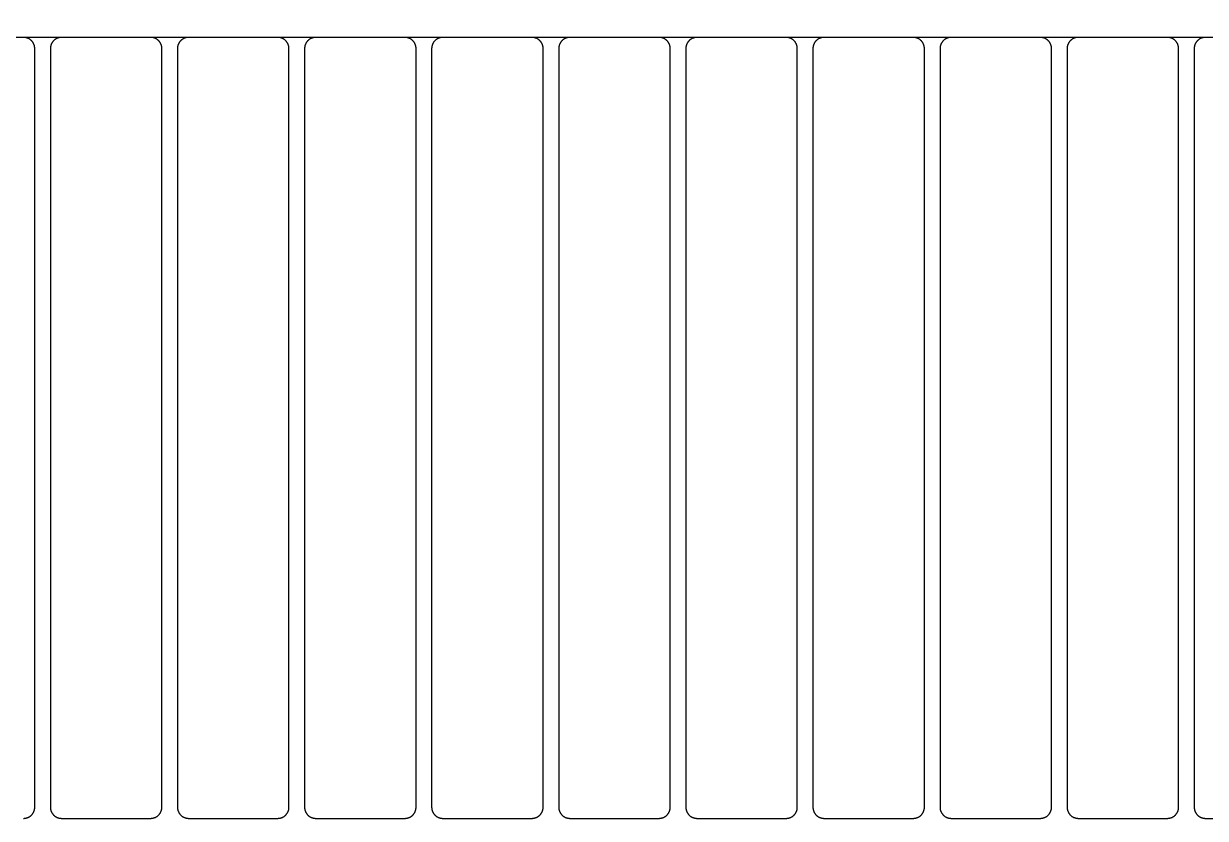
# Model space of a CAD drawing. Header units: millimetres. Extents: x -58335 to 291665, y -66693 to 213307.
# Drawn here: x 181323 to 181853, y -16252 to -15896 of the extents above; entities that cross this region are included whole.
import ezdxf

# ---------------------------------------------------------------- set-up
doc = ezdxf.new("R2010")
doc.units = ezdxf.units.MM
doc.header["$LTSCALE"] = 1000
for name, color, linetype in [('X-SITE$0$-MY-녹지', 254, 'Continuous'), ('X-SITE$0$-MY-시설선', 254, 'Continuous'), ('X-SITE$0$-MY-시설선 wood', 254, 'Continuous')]:
    doc.layers.add(name, color=color, linetype=linetype)
pattern_1 = [(0, (-29382.5, 14650.24), (317.5, 317.5), [158.75, -476.25]), (90, (-29303.13, 14570.87), (-317.5, 317.5), [158.75, -476.25])]

# ---------------------------------------------------------------- blocks, each defined once
blk = doc.blocks.new('X-SITE$0$GPSP-100')
at = {"layer": 'X-SITE$0$-MY-시설선'}
for points in [[(501.22, -750), (517.78, -750)], [(558.22, -750), (574.78, -750)], [(615.22, -750), (631.78, -750)], [(672.22, -750), (688.78, -750)], [(729.22, -750), (745.78, -750)], [(786.22, -750), (802.78, -750)], [(843.22, -750), (859.78, -750)], [(900.22, -750), (916.78, -750)], [(957.22, -750), (973.78, -750)], [(1014.22, -750), (1030.78, -750)]]:
    blk.add_lwpolyline(points, dxfattribs=at)
at = {"layer": 'X-SITE$0$-MY-시설선 wood'}
for points in [[(461, -750), (501, -750)], [(501, -750), (501.11, -750), (501.22, -750), (501.34, -750.01), (501.45, -750.02), (501.56, -750.03), (501.68, -750.05), (501.79, -750.06), (501.91, -750.08), (502.03, -750.11), (502.14, -750.13), (502.26, -750.16), (502.38, -750.19), (502.49, -750.23), (502.61, -750.27), (502.72, -750.31), (502.84, -750.35), (502.96, -750.4), (503.07, -750.45), (503.18, -750.5), (503.3, -750.56), (503.41, -750.62), (503.52, -750.68), (503.63, -750.75), (503.74, -750.82), (503.84, -750.89), (503.95, -750.96), (504.05, -751.04), (504.15, -751.12), (504.25, -751.2), (504.35, -751.29), (504.44, -751.37), (504.54, -751.46), (504.63, -751.56), (504.71, -751.65), (504.8, -751.75), (504.88, -751.85), (504.96, -751.95), (505.04, -752.05), (505.11, -752.16), (505.18, -752.26), (505.25, -752.37), (505.32, -752.48), (505.38, -752.59), (505.44, -752.7), (505.5, -752.82), (505.55, -752.93), (505.6, -753.04), (505.65, -753.16), (505.69, -753.28), (505.73, -753.39), (505.77, -753.51), (505.81, -753.62), (505.84, -753.74), (505.87, -753.86), (505.89, -753.97), (505.92, -754.09), (505.94, -754.21), (505.95, -754.32), (505.97, -754.44), (505.98, -754.55), (505.99, -754.66), (506, -754.78), (506, -754.89), (506, -755)], [(513, -755), (513, -754.89), (513, -754.78), (513.01, -754.66), (513.02, -754.55), (513.03, -754.44), (513.05, -754.32), (513.06, -754.21), (513.08, -754.09), (513.11, -753.97), (513.13, -753.86), (513.16, -753.74), (513.19, -753.62), (513.23, -753.51), (513.27, -753.39), (513.31, -753.28), (513.35, -753.16), (513.4, -753.04), (513.45, -752.93), (513.5, -752.82), (513.56, -752.7), (513.62, -752.59), (513.68, -752.48), (513.75, -752.37), (513.82, -752.26), (513.89, -752.16), (513.96, -752.05), (514.04, -751.95), (514.12, -751.85), (514.2, -751.75), (514.29, -751.65), (514.37, -751.56), (514.46, -751.46), (514.56, -751.37), (514.65, -751.29), (514.75, -751.2), (514.85, -751.12), (514.95, -751.04), (515.05, -750.96), (515.16, -750.89), (515.26, -750.82), (515.37, -750.75), (515.48, -750.68), (515.59, -750.62), (515.7, -750.56), (515.82, -750.5), (515.93, -750.45), (516.04, -750.4), (516.16, -750.35), (516.28, -750.31), (516.39, -750.27), (516.51, -750.23), (516.62, -750.19), (516.74, -750.16), (516.86, -750.13), (516.97, -750.11), (517.09, -750.08), (517.21, -750.06), (517.32, -750.05), (517.44, -750.03), (517.55, -750.02), (517.66, -750.01), (517.78, -750), (517.89, -750), (518, -750)], [(518, -750), (558, -750)], [(558, -750), (558.11, -750), (558.22, -750), (558.34, -750.01), (558.45, -750.02), (558.56, -750.03), (558.68, -750.05), (558.79, -750.06), (558.91, -750.08), (559.03, -750.11), (559.14, -750.13), (559.26, -750.16), (559.38, -750.19), (559.49, -750.23), (559.61, -750.27), (559.72, -750.31), (559.84, -750.35), (559.96, -750.4), (560.07, -750.45), (560.18, -750.5), (560.3, -750.56), (560.41, -750.62), (560.52, -750.68), (560.63, -750.75), (560.74, -750.82), (560.84, -750.89), (560.95, -750.96), (561.05, -751.04), (561.15, -751.12), (561.25, -751.2), (561.35, -751.29), (561.44, -751.37), (561.54, -751.46), (561.63, -751.56), (561.71, -751.65), (561.8, -751.75), (561.88, -751.85), (561.96, -751.95), (562.04, -752.05), (562.11, -752.16), (562.18, -752.26), (562.25, -752.37), (562.32, -752.48), (562.38, -752.59), (562.44, -752.7), (562.5, -752.82), (562.55, -752.93), (562.6, -753.04), (562.65, -753.16), (562.69, -753.28), (562.73, -753.39), (562.77, -753.51), (562.81, -753.62), (562.84, -753.74), (562.87, -753.86), (562.89, -753.97), (562.92, -754.09), (562.94, -754.21), (562.95, -754.32), (562.97, -754.44), (562.98, -754.55), (562.99, -754.66), (563, -754.78), (563, -754.89), (563, -755)], [(570, -755), (570, -754.89), (570, -754.78), (570.01, -754.66), (570.02, -754.55), (570.03, -754.44), (570.05, -754.32), (570.06, -754.21), (570.08, -754.09), (570.11, -753.97), (570.13, -753.86), (570.16, -753.74), (570.19, -753.62), (570.23, -753.51), (570.27, -753.39), (570.31, -753.28), (570.35, -753.16), (570.4, -753.04), (570.45, -752.93), (570.5, -752.82), (570.56, -752.7), (570.62, -752.59), (570.68, -752.48), (570.75, -752.37), (570.82, -752.26), (570.89, -752.16), (570.96, -752.05), (571.04, -751.95), (571.12, -751.85), (571.2, -751.75), (571.29, -751.65), (571.37, -751.56), (571.46, -751.46), (571.56, -751.37), (571.65, -751.29), (571.75, -751.2), (571.85, -751.12), (571.95, -751.04), (572.05, -750.96), (572.16, -750.89), (572.26, -750.82), (572.37, -750.75), (572.48, -750.68), (572.59, -750.62), (572.7, -750.56), (572.82, -750.5), (572.93, -750.45), (573.04, -750.4), (573.16, -750.35), (573.28, -750.31), (573.39, -750.27), (573.51, -750.23), (573.62, -750.19), (573.74, -750.16), (573.86, -750.13), (573.97, -750.11), (574.09, -750.08), (574.21, -750.06), (574.32, -750.05), (574.44, -750.03), (574.55, -750.02), (574.66, -750.01), (574.78, -750), (574.89, -750), (575, -750)], [(575, -750), (615, -750)], [(615, -750), (615.11, -750), (615.22, -750), (615.34, -750.01), (615.45, -750.02), (615.56, -750.03), (615.68, -750.05), (615.79, -750.06), (615.91, -750.08), (616.03, -750.11), (616.14, -750.13), (616.26, -750.16), (616.38, -750.19), (616.49, -750.23), (616.61, -750.27), (616.72, -750.31), (616.84, -750.35), (616.96, -750.4), (617.07, -750.45), (617.18, -750.5), (617.3, -750.56), (617.41, -750.62), (617.52, -750.68), (617.63, -750.75), (617.74, -750.82), (617.84, -750.89), (617.95, -750.96), (618.05, -751.04), (618.15, -751.12), (618.25, -751.2), (618.35, -751.29), (618.44, -751.37), (618.54, -751.46), (618.63, -751.56), (618.71, -751.65), (618.8, -751.75), (618.88, -751.85), (618.96, -751.95), (619.04, -752.05), (619.11, -752.16), (619.18, -752.26), (619.25, -752.37), (619.32, -752.48), (619.38, -752.59), (619.44, -752.7), (619.5, -752.82), (619.55, -752.93), (619.6, -753.04), (619.65, -753.16), (619.69, -753.28), (619.73, -753.39), (619.77, -753.51), (619.81, -753.62), (619.84, -753.74), (619.87, -753.86), (619.89, -753.97), (619.92, -754.09), (619.94, -754.21), (619.95, -754.32), (619.97, -754.44), (619.98, -754.55), (619.99, -754.66), (620, -754.78), (620, -754.89), (620, -755)], [(627, -755), (627, -754.89), (627, -754.78), (627.01, -754.66), (627.02, -754.55), (627.03, -754.44), (627.05, -754.32), (627.06, -754.21), (627.08, -754.09), (627.11, -753.97), (627.13, -753.86), (627.16, -753.74), (627.19, -753.62), (627.23, -753.51), (627.27, -753.39), (627.31, -753.28), (627.35, -753.16), (627.4, -753.04), (627.45, -752.93), (627.5, -752.82), (627.56, -752.7), (627.62, -752.59), (627.68, -752.48), (627.75, -752.37), (627.82, -752.26), (627.89, -752.16), (627.96, -752.05), (628.04, -751.95), (628.12, -751.85), (628.2, -751.75), (628.29, -751.65), (628.37, -751.56), (628.46, -751.46), (628.56, -751.37), (628.65, -751.29), (628.75, -751.2), (628.85, -751.12), (628.95, -751.04), (629.05, -750.96), (629.16, -750.89), (629.26, -750.82), (629.37, -750.75), (629.48, -750.68), (629.59, -750.62), (629.7, -750.56), (629.82, -750.5), (629.93, -750.45), (630.04, -750.4), (630.16, -750.35), (630.28, -750.31), (630.39, -750.27), (630.51, -750.23), (630.62, -750.19), (630.74, -750.16), (630.86, -750.13), (630.97, -750.11), (631.09, -750.08), (631.21, -750.06), (631.32, -750.05), (631.44, -750.03), (631.55, -750.02), (631.66, -750.01), (631.78, -750), (631.89, -750), (632, -750)], [(632, -750), (672, -750)], [(672, -750), (672.11, -750), (672.22, -750), (672.34, -750.01), (672.45, -750.02), (672.56, -750.03), (672.68, -750.05), (672.79, -750.06), (672.91, -750.08), (673.03, -750.11), (673.14, -750.13), (673.26, -750.16), (673.38, -750.19), (673.49, -750.23), (673.61, -750.27), (673.72, -750.31), (673.84, -750.35), (673.96, -750.4), (674.07, -750.45), (674.18, -750.5), (674.3, -750.56), (674.41, -750.62), (674.52, -750.68), (674.63, -750.75), (674.74, -750.82), (674.84, -750.89), (674.95, -750.96), (675.05, -751.04), (675.15, -751.12), (675.25, -751.2), (675.35, -751.29), (675.44, -751.37), (675.54, -751.46), (675.63, -751.56), (675.71, -751.65), (675.8, -751.75), (675.88, -751.85), (675.96, -751.95), (676.04, -752.05), (676.11, -752.16), (676.18, -752.26), (676.25, -752.37), (676.32, -752.48), (676.38, -752.59), (676.44, -752.7), (676.5, -752.82), (676.55, -752.93), (676.6, -753.04), (676.65, -753.16), (676.69, -753.28), (676.73, -753.39), (676.77, -753.51), (676.81, -753.62), (676.84, -753.74), (676.87, -753.86), (676.89, -753.97), (676.92, -754.09), (676.94, -754.21), (676.95, -754.32), (676.97, -754.44), (676.98, -754.55), (676.99, -754.66), (677, -754.78), (677, -754.89), (677, -755)], [(684, -755), (684, -754.89), (684, -754.78), (684.01, -754.66), (684.02, -754.55), (684.03, -754.44), (684.05, -754.32), (684.06, -754.21), (684.08, -754.09), (684.11, -753.97), (684.13, -753.86), (684.16, -753.74), (684.19, -753.62), (684.23, -753.51), (684.27, -753.39), (684.31, -753.28), (684.35, -753.16), (684.4, -753.04), (684.45, -752.93), (684.5, -752.82), (684.56, -752.7), (684.62, -752.59), (684.68, -752.48), (684.75, -752.37), (684.82, -752.26), (684.89, -752.16), (684.96, -752.05), (685.04, -751.95), (685.12, -751.85), (685.2, -751.75), (685.29, -751.65), (685.37, -751.56), (685.46, -751.46), (685.56, -751.37), (685.65, -751.29), (685.75, -751.2), (685.85, -751.12), (685.95, -751.04), (686.05, -750.96), (686.16, -750.89), (686.26, -750.82), (686.37, -750.75), (686.48, -750.68), (686.59, -750.62), (686.7, -750.56), (686.82, -750.5), (686.93, -750.45), (687.04, -750.4), (687.16, -750.35), (687.28, -750.31), (687.39, -750.27), (687.51, -750.23), (687.62, -750.19), (687.74, -750.16), (687.86, -750.13), (687.97, -750.11), (688.09, -750.08), (688.21, -750.06), (688.32, -750.05), (688.44, -750.03), (688.55, -750.02), (688.66, -750.01), (688.78, -750), (688.89, -750), (689, -750)], [(689, -750), (729, -750)], [(729, -750), (729.11, -750), (729.22, -750), (729.34, -750.01), (729.45, -750.02), (729.56, -750.03), (729.68, -750.05), (729.79, -750.06), (729.91, -750.08), (730.03, -750.11), (730.14, -750.13), (730.26, -750.16), (730.38, -750.19), (730.49, -750.23), (730.61, -750.27), (730.72, -750.31), (730.84, -750.35), (730.96, -750.4), (731.07, -750.45), (731.18, -750.5), (731.3, -750.56), (731.41, -750.62), (731.52, -750.68), (731.63, -750.75), (731.74, -750.82), (731.84, -750.89), (731.95, -750.96), (732.05, -751.04), (732.15, -751.12), (732.25, -751.2), (732.35, -751.29), (732.44, -751.37), (732.54, -751.46), (732.63, -751.56), (732.71, -751.65), (732.8, -751.75), (732.88, -751.85), (732.96, -751.95), (733.04, -752.05), (733.11, -752.16), (733.18, -752.26), (733.25, -752.37), (733.32, -752.48), (733.38, -752.59), (733.44, -752.7), (733.5, -752.82), (733.55, -752.93), (733.6, -753.04), (733.65, -753.16), (733.69, -753.28), (733.73, -753.39), (733.77, -753.51), (733.81, -753.62), (733.84, -753.74), (733.87, -753.86), (733.89, -753.97), (733.92, -754.09), (733.94, -754.21), (733.95, -754.32), (733.97, -754.44), (733.98, -754.55), (733.99, -754.66), (734, -754.78), (734, -754.89), (734, -755)], [(741, -755), (741, -754.89), (741, -754.78), (741.01, -754.66), (741.02, -754.55), (741.03, -754.44), (741.05, -754.32), (741.06, -754.21), (741.08, -754.09), (741.11, -753.97), (741.13, -753.86), (741.16, -753.74), (741.19, -753.62), (741.23, -753.51), (741.27, -753.39), (741.31, -753.28), (741.35, -753.16), (741.4, -753.04), (741.45, -752.93), (741.5, -752.82), (741.56, -752.7), (741.62, -752.59), (741.68, -752.48), (741.75, -752.37), (741.82, -752.26), (741.89, -752.16), (741.96, -752.05), (742.04, -751.95), (742.12, -751.85), (742.2, -751.75), (742.29, -751.65), (742.37, -751.56), (742.46, -751.46), (742.56, -751.37), (742.65, -751.29), (742.75, -751.2), (742.85, -751.12), (742.95, -751.04), (743.05, -750.96), (743.16, -750.89), (743.26, -750.82), (743.37, -750.75), (743.48, -750.68), (743.59, -750.62), (743.7, -750.56), (743.82, -750.5), (743.93, -750.45), (744.04, -750.4), (744.16, -750.35), (744.28, -750.31), (744.39, -750.27), (744.51, -750.23), (744.62, -750.19), (744.74, -750.16), (744.86, -750.13), (744.97, -750.11), (745.09, -750.08), (745.21, -750.06), (745.32, -750.05), (745.44, -750.03), (745.55, -750.02), (745.66, -750.01), (745.78, -750), (745.89, -750), (746, -750)], [(746, -750), (786, -750)], [(786, -750), (786.11, -750), (786.22, -750), (786.34, -750.01), (786.45, -750.02), (786.56, -750.03), (786.68, -750.05), (786.79, -750.06), (786.91, -750.08), (787.03, -750.11), (787.14, -750.13), (787.26, -750.16), (787.38, -750.19), (787.49, -750.23), (787.61, -750.27), (787.72, -750.31), (787.84, -750.35), (787.96, -750.4), (788.07, -750.45), (788.18, -750.5), (788.3, -750.56), (788.41, -750.62), (788.52, -750.68), (788.63, -750.75), (788.74, -750.82), (788.84, -750.89), (788.95, -750.96), (789.05, -751.04), (789.15, -751.12), (789.25, -751.2), (789.35, -751.29), (789.44, -751.37), (789.54, -751.46), (789.63, -751.56), (789.71, -751.65), (789.8, -751.75), (789.88, -751.85), (789.96, -751.95), (790.04, -752.05), (790.11, -752.16), (790.18, -752.26), (790.25, -752.37), (790.32, -752.48), (790.38, -752.59), (790.44, -752.7), (790.5, -752.82), (790.55, -752.93), (790.6, -753.04), (790.65, -753.16), (790.69, -753.28), (790.73, -753.39), (790.77, -753.51), (790.81, -753.62), (790.84, -753.74), (790.87, -753.86), (790.89, -753.97), (790.92, -754.09), (790.94, -754.21), (790.95, -754.32), (790.97, -754.44), (790.98, -754.55), (790.99, -754.66), (791, -754.78), (791, -754.89), (791, -755)], [(798, -755), (798, -754.89), (798, -754.78), (798.01, -754.66), (798.02, -754.55), (798.03, -754.44), (798.05, -754.32), (798.06, -754.21), (798.08, -754.09), (798.11, -753.97), (798.13, -753.86), (798.16, -753.74), (798.19, -753.62), (798.23, -753.51), (798.27, -753.39), (798.31, -753.28), (798.35, -753.16), (798.4, -753.04), (798.45, -752.93), (798.5, -752.82), (798.56, -752.7), (798.62, -752.59), (798.68, -752.48), (798.75, -752.37), (798.82, -752.26), (798.89, -752.16), (798.96, -752.05), (799.04, -751.95), (799.12, -751.85), (799.2, -751.75), (799.29, -751.65), (799.37, -751.56), (799.46, -751.46), (799.56, -751.37), (799.65, -751.29), (799.75, -751.2), (799.85, -751.12), (799.95, -751.04), (800.05, -750.96), (800.16, -750.89), (800.26, -750.82), (800.37, -750.75), (800.48, -750.68), (800.59, -750.62), (800.7, -750.56), (800.82, -750.5), (800.93, -750.45), (801.04, -750.4), (801.16, -750.35), (801.28, -750.31), (801.39, -750.27), (801.51, -750.23), (801.62, -750.19), (801.74, -750.16), (801.86, -750.13), (801.97, -750.11), (802.09, -750.08), (802.21, -750.06), (802.32, -750.05), (802.44, -750.03), (802.55, -750.02), (802.66, -750.01), (802.78, -750), (802.89, -750), (803, -750)], [(803, -750), (843, -750)], [(843, -750), (843.11, -750), (843.22, -750), (843.34, -750.01), (843.45, -750.02), (843.56, -750.03), (843.68, -750.05), (843.79, -750.06), (843.91, -750.08), (844.03, -750.11), (844.14, -750.13), (844.26, -750.16), (844.38, -750.19), (844.49, -750.23), (844.61, -750.27), (844.72, -750.31), (844.84, -750.35), (844.96, -750.4), (845.07, -750.45), (845.18, -750.5), (845.3, -750.56), (845.41, -750.62), (845.52, -750.68), (845.63, -750.75), (845.74, -750.82), (845.84, -750.89), (845.95, -750.96), (846.05, -751.04), (846.15, -751.12), (846.25, -751.2), (846.35, -751.29), (846.44, -751.37), (846.54, -751.46), (846.63, -751.56), (846.71, -751.65), (846.8, -751.75), (846.88, -751.85), (846.96, -751.95), (847.04, -752.05), (847.11, -752.16), (847.18, -752.26), (847.25, -752.37), (847.32, -752.48), (847.38, -752.59), (847.44, -752.7), (847.5, -752.82), (847.55, -752.93), (847.6, -753.04), (847.65, -753.16), (847.69, -753.28), (847.73, -753.39), (847.77, -753.51), (847.81, -753.62), (847.84, -753.74), (847.87, -753.86), (847.89, -753.97), (847.92, -754.09), (847.94, -754.21), (847.95, -754.32), (847.97, -754.44), (847.98, -754.55), (847.99, -754.66), (848, -754.78), (848, -754.89), (848, -755)], [(855, -755), (855, -754.89), (855, -754.78), (855.01, -754.66), (855.02, -754.55), (855.03, -754.44), (855.05, -754.32), (855.06, -754.21), (855.08, -754.09), (855.11, -753.97), (855.13, -753.86), (855.16, -753.74), (855.19, -753.62), (855.23, -753.51), (855.27, -753.39), (855.31, -753.28), (855.35, -753.16), (855.4, -753.04), (855.45, -752.93), (855.5, -752.82), (855.56, -752.7), (855.62, -752.59), (855.68, -752.48), (855.75, -752.37), (855.82, -752.26), (855.89, -752.16), (855.96, -752.05), (856.04, -751.95), (856.12, -751.85), (856.2, -751.75), (856.29, -751.65), (856.37, -751.56), (856.46, -751.46), (856.56, -751.37), (856.65, -751.29), (856.75, -751.2), (856.85, -751.12), (856.95, -751.04), (857.05, -750.96), (857.16, -750.89), (857.26, -750.82), (857.37, -750.75), (857.48, -750.68), (857.59, -750.62), (857.7, -750.56), (857.82, -750.5), (857.93, -750.45), (858.04, -750.4), (858.16, -750.35), (858.28, -750.31), (858.39, -750.27), (858.51, -750.23), (858.62, -750.19), (858.74, -750.16), (858.86, -750.13), (858.97, -750.11), (859.09, -750.08), (859.21, -750.06), (859.32, -750.05), (859.44, -750.03), (859.55, -750.02), (859.66, -750.01), (859.78, -750), (859.89, -750), (860, -750)], [(860, -750), (900, -750)], [(900, -750), (900.11, -750), (900.22, -750), (900.34, -750.01), (900.45, -750.02), (900.56, -750.03), (900.68, -750.05), (900.79, -750.06), (900.91, -750.08), (901.03, -750.11), (901.14, -750.13), (901.26, -750.16), (901.38, -750.19), (901.49, -750.23), (901.61, -750.27), (901.72, -750.31), (901.84, -750.35), (901.96, -750.4), (902.07, -750.45), (902.18, -750.5), (902.3, -750.56), (902.41, -750.62), (902.52, -750.68), (902.63, -750.75), (902.74, -750.82), (902.84, -750.89), (902.95, -750.96), (903.05, -751.04), (903.15, -751.12), (903.25, -751.2), (903.35, -751.29), (903.44, -751.37), (903.54, -751.46), (903.63, -751.56), (903.71, -751.65), (903.8, -751.75), (903.88, -751.85), (903.96, -751.95), (904.04, -752.05), (904.11, -752.16), (904.18, -752.26), (904.25, -752.37), (904.32, -752.48), (904.38, -752.59), (904.44, -752.7), (904.5, -752.82), (904.55, -752.93), (904.6, -753.04), (904.65, -753.16), (904.69, -753.28), (904.73, -753.39), (904.77, -753.51), (904.81, -753.62), (904.84, -753.74), (904.87, -753.86), (904.89, -753.97), (904.92, -754.09), (904.94, -754.21), (904.95, -754.32), (904.97, -754.44), (904.98, -754.55), (904.99, -754.66), (905, -754.78), (905, -754.89), (905, -755)], [(912, -755), (912, -754.89), (912, -754.78), (912.01, -754.66), (912.02, -754.55), (912.03, -754.44), (912.05, -754.32), (912.06, -754.21), (912.08, -754.09), (912.11, -753.97), (912.13, -753.86), (912.16, -753.74), (912.19, -753.62), (912.23, -753.51), (912.27, -753.39), (912.31, -753.28), (912.35, -753.16), (912.4, -753.04), (912.45, -752.93), (912.5, -752.82), (912.56, -752.7), (912.62, -752.59), (912.68, -752.48), (912.75, -752.37), (912.82, -752.26), (912.89, -752.16), (912.96, -752.05), (913.04, -751.95), (913.12, -751.85), (913.2, -751.75), (913.29, -751.65), (913.37, -751.56), (913.46, -751.46), (913.56, -751.37), (913.65, -751.29), (913.75, -751.2), (913.85, -751.12), (913.95, -751.04), (914.05, -750.96), (914.16, -750.89), (914.26, -750.82), (914.37, -750.75), (914.48, -750.68), (914.59, -750.62), (914.7, -750.56), (914.82, -750.5), (914.93, -750.45), (915.04, -750.4), (915.16, -750.35), (915.28, -750.31), (915.39, -750.27), (915.51, -750.23), (915.62, -750.19), (915.74, -750.16), (915.86, -750.13), (915.97, -750.11), (916.09, -750.08), (916.21, -750.06), (916.32, -750.05), (916.44, -750.03), (916.55, -750.02), (916.66, -750.01), (916.78, -750), (916.89, -750), (917, -750)], [(917, -750), (957, -750)], [(957, -750), (957.11, -750), (957.22, -750), (957.34, -750.01), (957.45, -750.02), (957.56, -750.03), (957.68, -750.05), (957.79, -750.06), (957.91, -750.08), (958.03, -750.11), (958.14, -750.13), (958.26, -750.16), (958.38, -750.19), (958.49, -750.23), (958.61, -750.27), (958.72, -750.31), (958.84, -750.35), (958.96, -750.4), (959.07, -750.45), (959.18, -750.5), (959.3, -750.56), (959.41, -750.62), (959.52, -750.68), (959.63, -750.75), (959.74, -750.82), (959.84, -750.89), (959.95, -750.96), (960.05, -751.04), (960.15, -751.12), (960.25, -751.2), (960.35, -751.29), (960.44, -751.37), (960.54, -751.46), (960.63, -751.56), (960.71, -751.65), (960.8, -751.75), (960.88, -751.85), (960.96, -751.95), (961.04, -752.05), (961.11, -752.16), (961.18, -752.26), (961.25, -752.37), (961.32, -752.48), (961.38, -752.59), (961.44, -752.7), (961.5, -752.82), (961.55, -752.93), (961.6, -753.04), (961.65, -753.16), (961.69, -753.28), (961.73, -753.39), (961.77, -753.51), (961.81, -753.62), (961.84, -753.74), (961.87, -753.86), (961.89, -753.97), (961.92, -754.09), (961.94, -754.21), (961.95, -754.32), (961.97, -754.44), (961.98, -754.55), (961.99, -754.66), (962, -754.78), (962, -754.89), (962, -755)], [(969, -755), (969, -754.89), (969, -754.78), (969.01, -754.66), (969.02, -754.55), (969.03, -754.44), (969.05, -754.32), (969.06, -754.21), (969.08, -754.09), (969.11, -753.97), (969.13, -753.86), (969.16, -753.74), (969.19, -753.62), (969.23, -753.51), (969.27, -753.39), (969.31, -753.28), (969.35, -753.16), (969.4, -753.04), (969.45, -752.93), (969.5, -752.82), (969.56, -752.7), (969.62, -752.59), (969.68, -752.48), (969.75, -752.37), (969.82, -752.26), (969.89, -752.16), (969.96, -752.05), (970.04, -751.95), (970.12, -751.85), (970.2, -751.75), (970.29, -751.65), (970.37, -751.56), (970.46, -751.46), (970.56, -751.37), (970.65, -751.29), (970.75, -751.2), (970.85, -751.12), (970.95, -751.04), (971.05, -750.96), (971.16, -750.89), (971.26, -750.82), (971.37, -750.75), (971.48, -750.68), (971.59, -750.62), (971.7, -750.56), (971.82, -750.5), (971.93, -750.45), (972.04, -750.4), (972.16, -750.35), (972.28, -750.31), (972.39, -750.27), (972.51, -750.23), (972.62, -750.19), (972.74, -750.16), (972.86, -750.13), (972.97, -750.11), (973.09, -750.08), (973.21, -750.06), (973.32, -750.05), (973.44, -750.03), (973.55, -750.02), (973.66, -750.01), (973.78, -750), (973.89, -750), (974, -750)], [(974, -750), (1014, -750)], [(1014, -750), (1014.11, -750), (1014.22, -750), (1014.34, -750.01), (1014.45, -750.02), (1014.56, -750.03), (1014.68, -750.05), (1014.79, -750.06), (1014.91, -750.08), (1015.03, -750.11), (1015.14, -750.13), (1015.26, -750.16), (1015.38, -750.19), (1015.49, -750.23), (1015.61, -750.27), (1015.72, -750.31), (1015.84, -750.35), (1015.96, -750.4), (1016.07, -750.45), (1016.18, -750.5), (1016.3, -750.56), (1016.41, -750.62), (1016.52, -750.68), (1016.63, -750.75), (1016.74, -750.82), (1016.84, -750.89), (1016.95, -750.96), (1017.05, -751.04), (1017.15, -751.12), (1017.25, -751.2), (1017.35, -751.29), (1017.44, -751.37), (1017.54, -751.46), (1017.63, -751.56), (1017.71, -751.65), (1017.8, -751.75), (1017.88, -751.85), (1017.96, -751.95), (1018.04, -752.05), (1018.11, -752.16), (1018.18, -752.26), (1018.25, -752.37), (1018.32, -752.48), (1018.38, -752.59), (1018.44, -752.7), (1018.5, -752.82), (1018.55, -752.93), (1018.6, -753.04), (1018.65, -753.16), (1018.69, -753.28), (1018.73, -753.39), (1018.77, -753.51), (1018.81, -753.62), (1018.84, -753.74), (1018.87, -753.86), (1018.89, -753.97), (1018.92, -754.09), (1018.94, -754.21), (1018.95, -754.32), (1018.97, -754.44), (1018.98, -754.55), (1018.99, -754.66), (1019, -754.78), (1019, -754.89), (1019, -755)], [(1026, -755), (1026, -754.89), (1026, -754.78), (1026.01, -754.66), (1026.02, -754.55), (1026.03, -754.44), (1026.05, -754.32), (1026.06, -754.21), (1026.08, -754.09), (1026.11, -753.97), (1026.13, -753.86), (1026.16, -753.74), (1026.19, -753.62), (1026.23, -753.51), (1026.27, -753.39), (1026.31, -753.28), (1026.35, -753.16), (1026.4, -753.04), (1026.45, -752.93), (1026.5, -752.82), (1026.56, -752.7), (1026.62, -752.59), (1026.68, -752.48), (1026.75, -752.37), (1026.82, -752.26), (1026.89, -752.16), (1026.96, -752.05), (1027.04, -751.95), (1027.12, -751.85), (1027.2, -751.75), (1027.29, -751.65), (1027.37, -751.56), (1027.46, -751.46), (1027.56, -751.37), (1027.65, -751.29), (1027.75, -751.2), (1027.85, -751.12), (1027.95, -751.04), (1028.05, -750.96), (1028.16, -750.89), (1028.26, -750.82), (1028.37, -750.75), (1028.48, -750.68), (1028.59, -750.62), (1028.7, -750.56), (1028.82, -750.5), (1028.93, -750.45), (1029.04, -750.4), (1029.16, -750.35), (1029.28, -750.31), (1029.39, -750.27), (1029.51, -750.23), (1029.62, -750.19), (1029.74, -750.16), (1029.86, -750.13), (1029.97, -750.11), (1030.09, -750.08), (1030.21, -750.06), (1030.32, -750.05), (1030.44, -750.03), (1030.55, -750.02), (1030.66, -750.01), (1030.78, -750), (1030.89, -750), (1031, -750)], [(1031, -750), (1071, -750)], [(506, -755), (506, -1095)], [(513, -1095), (513, -755)], [(563, -755), (563, -1095)], [(570, -1095), (570, -755)], [(620, -755), (620, -1095)], [(627, -1095), (627, -755)], [(677, -755), (677, -1095)], [(684, -1095), (684, -755)], [(734, -755), (734, -1095)], [(741, -1095), (741, -755)], [(791, -755), (791, -1095)], [(798, -1095), (798, -755)], [(848, -755), (848, -1095)], [(855, -1095), (855, -755)], [(905, -755), (905, -1095)], [(912, -1095), (912, -755)], [(962, -755), (962, -1095)], [(969, -1095), (969, -755)], [(1019, -755), (1019, -1095)], [(1026, -1095), (1026, -755)], [(506, -1095), (506, -1095.11), (506, -1095.22), (505.99, -1095.34), (505.98, -1095.45), (505.97, -1095.56), (505.95, -1095.68), (505.94, -1095.79), (505.92, -1095.91), (505.89, -1096.03), (505.87, -1096.14), (505.84, -1096.26), (505.81, -1096.38), (505.77, -1096.49), (505.73, -1096.61), (505.69, -1096.72), (505.65, -1096.84), (505.6, -1096.96), (505.55, -1097.07), (505.5, -1097.18), (505.44, -1097.3), (505.38, -1097.41), (505.32, -1097.52), (505.25, -1097.63), (505.18, -1097.74), (505.11, -1097.84), (505.04, -1097.95), (504.96, -1098.05), (504.88, -1098.15), (504.8, -1098.25), (504.71, -1098.35), (504.63, -1098.44), (504.54, -1098.54), (504.44, -1098.63), (504.35, -1098.71), (504.25, -1098.8), (504.15, -1098.88), (504.05, -1098.96), (503.95, -1099.04), (503.84, -1099.11), (503.74, -1099.18), (503.63, -1099.25), (503.52, -1099.32), (503.41, -1099.38), (503.3, -1099.44), (503.18, -1099.5), (503.07, -1099.55), (502.96, -1099.6), (502.84, -1099.65), (502.72, -1099.69), (502.61, -1099.73), (502.49, -1099.77), (502.38, -1099.81), (502.26, -1099.84), (502.14, -1099.87), (502.03, -1099.89), (501.91, -1099.92), (501.79, -1099.94), (501.68, -1099.95), (501.56, -1099.97), (501.45, -1099.98), (501.34, -1099.99), (501.22, -1100), (501.11, -1100), (501, -1100)], [(518, -1100), (517.89, -1100), (517.78, -1100), (517.66, -1099.99), (517.55, -1099.98), (517.44, -1099.97), (517.32, -1099.95), (517.21, -1099.94), (517.09, -1099.92), (516.97, -1099.89), (516.86, -1099.87), (516.74, -1099.84), (516.62, -1099.81), (516.51, -1099.77), (516.39, -1099.73), (516.28, -1099.69), (516.16, -1099.65), (516.04, -1099.6), (515.93, -1099.55), (515.82, -1099.5), (515.7, -1099.44), (515.59, -1099.38), (515.48, -1099.32), (515.37, -1099.25), (515.26, -1099.18), (515.16, -1099.11), (515.05, -1099.04), (514.95, -1098.96), (514.85, -1098.88), (514.75, -1098.8), (514.65, -1098.71), (514.56, -1098.63), (514.46, -1098.54), (514.37, -1098.44), (514.29, -1098.35), (514.2, -1098.25), (514.12, -1098.15), (514.04, -1098.05), (513.96, -1097.95), (513.89, -1097.84), (513.82, -1097.74), (513.75, -1097.63), (513.68, -1097.52), (513.62, -1097.41), (513.56, -1097.3), (513.5, -1097.18), (513.45, -1097.07), (513.4, -1096.96), (513.35, -1096.84), (513.31, -1096.72), (513.27, -1096.61), (513.23, -1096.49), (513.19, -1096.38), (513.16, -1096.26), (513.13, -1096.14), (513.11, -1096.03), (513.08, -1095.91), (513.06, -1095.79), (513.05, -1095.68), (513.03, -1095.56), (513.02, -1095.45), (513.01, -1095.34), (513, -1095.22), (513, -1095.11), (513, -1095)], [(563, -1095), (563, -1095.11), (563, -1095.22), (562.99, -1095.34), (562.98, -1095.45), (562.97, -1095.56), (562.95, -1095.68), (562.94, -1095.79), (562.92, -1095.91), (562.89, -1096.03), (562.87, -1096.14), (562.84, -1096.26), (562.81, -1096.38), (562.77, -1096.49), (562.73, -1096.61), (562.69, -1096.72), (562.65, -1096.84), (562.6, -1096.96), (562.55, -1097.07), (562.5, -1097.18), (562.44, -1097.3), (562.38, -1097.41), (562.32, -1097.52), (562.25, -1097.63), (562.18, -1097.74), (562.11, -1097.84), (562.04, -1097.95), (561.96, -1098.05), (561.88, -1098.15), (561.8, -1098.25), (561.71, -1098.35), (561.63, -1098.44), (561.54, -1098.54), (561.44, -1098.63), (561.35, -1098.71), (561.25, -1098.8), (561.15, -1098.88), (561.05, -1098.96), (560.95, -1099.04), (560.84, -1099.11), (560.74, -1099.18), (560.63, -1099.25), (560.52, -1099.32), (560.41, -1099.38), (560.3, -1099.44), (560.18, -1099.5), (560.07, -1099.55), (559.96, -1099.6), (559.84, -1099.65), (559.72, -1099.69), (559.61, -1099.73), (559.49, -1099.77), (559.38, -1099.81), (559.26, -1099.84), (559.14, -1099.87), (559.03, -1099.89), (558.91, -1099.92), (558.79, -1099.94), (558.68, -1099.95), (558.56, -1099.97), (558.45, -1099.98), (558.34, -1099.99), (558.22, -1100), (558.11, -1100), (558, -1100)], [(575, -1100), (574.89, -1100), (574.78, -1100), (574.66, -1099.99), (574.55, -1099.98), (574.44, -1099.97), (574.32, -1099.95), (574.21, -1099.94), (574.09, -1099.92), (573.97, -1099.89), (573.86, -1099.87), (573.74, -1099.84), (573.62, -1099.81), (573.51, -1099.77), (573.39, -1099.73), (573.28, -1099.69), (573.16, -1099.65), (573.04, -1099.6), (572.93, -1099.55), (572.82, -1099.5), (572.7, -1099.44), (572.59, -1099.38), (572.48, -1099.32), (572.37, -1099.25), (572.26, -1099.18), (572.16, -1099.11), (572.05, -1099.04), (571.95, -1098.96), (571.85, -1098.88), (571.75, -1098.8), (571.65, -1098.71), (571.56, -1098.63), (571.46, -1098.54), (571.37, -1098.44), (571.29, -1098.35), (571.2, -1098.25), (571.12, -1098.15), (571.04, -1098.05), (570.96, -1097.95), (570.89, -1097.84), (570.82, -1097.74), (570.75, -1097.63), (570.68, -1097.52), (570.62, -1097.41), (570.56, -1097.3), (570.5, -1097.18), (570.45, -1097.07), (570.4, -1096.96), (570.35, -1096.84), (570.31, -1096.72), (570.27, -1096.61), (570.23, -1096.49), (570.19, -1096.38), (570.16, -1096.26), (570.13, -1096.14), (570.11, -1096.03), (570.08, -1095.91), (570.06, -1095.79), (570.05, -1095.68), (570.03, -1095.56), (570.02, -1095.45), (570.01, -1095.34), (570, -1095.22), (570, -1095.11), (570, -1095)], [(620, -1095), (620, -1095.11), (620, -1095.22), (619.99, -1095.34), (619.98, -1095.45), (619.97, -1095.56), (619.95, -1095.68), (619.94, -1095.79), (619.92, -1095.91), (619.89, -1096.03), (619.87, -1096.14), (619.84, -1096.26), (619.81, -1096.38), (619.77, -1096.49), (619.73, -1096.61), (619.69, -1096.72), (619.65, -1096.84), (619.6, -1096.96), (619.55, -1097.07), (619.5, -1097.18), (619.44, -1097.3), (619.38, -1097.41), (619.32, -1097.52), (619.25, -1097.63), (619.18, -1097.74), (619.11, -1097.84), (619.04, -1097.95), (618.96, -1098.05), (618.88, -1098.15), (618.8, -1098.25), (618.71, -1098.35), (618.63, -1098.44), (618.54, -1098.54), (618.44, -1098.63), (618.35, -1098.71), (618.25, -1098.8), (618.15, -1098.88), (618.05, -1098.96), (617.95, -1099.04), (617.84, -1099.11), (617.74, -1099.18), (617.63, -1099.25), (617.52, -1099.32), (617.41, -1099.38), (617.3, -1099.44), (617.18, -1099.5), (617.07, -1099.55), (616.96, -1099.6), (616.84, -1099.65), (616.72, -1099.69), (616.61, -1099.73), (616.49, -1099.77), (616.38, -1099.81), (616.26, -1099.84), (616.14, -1099.87), (616.03, -1099.89), (615.91, -1099.92), (615.79, -1099.94), (615.68, -1099.95), (615.56, -1099.97), (615.45, -1099.98), (615.34, -1099.99), (615.22, -1100), (615.11, -1100), (615, -1100)], [(632, -1100), (631.89, -1100), (631.78, -1100), (631.66, -1099.99), (631.55, -1099.98), (631.44, -1099.97), (631.32, -1099.95), (631.21, -1099.94), (631.09, -1099.92), (630.97, -1099.89), (630.86, -1099.87), (630.74, -1099.84), (630.62, -1099.81), (630.51, -1099.77), (630.39, -1099.73), (630.28, -1099.69), (630.16, -1099.65), (630.04, -1099.6), (629.93, -1099.55), (629.82, -1099.5), (629.7, -1099.44), (629.59, -1099.38), (629.48, -1099.32), (629.37, -1099.25), (629.26, -1099.18), (629.16, -1099.11), (629.05, -1099.04), (628.95, -1098.96), (628.85, -1098.88), (628.75, -1098.8), (628.65, -1098.71), (628.56, -1098.63), (628.46, -1098.54), (628.37, -1098.44), (628.29, -1098.35), (628.2, -1098.25), (628.12, -1098.15), (628.04, -1098.05), (627.96, -1097.95), (627.89, -1097.84), (627.82, -1097.74), (627.75, -1097.63), (627.68, -1097.52), (627.62, -1097.41), (627.56, -1097.3), (627.5, -1097.18), (627.45, -1097.07), (627.4, -1096.96), (627.35, -1096.84), (627.31, -1096.72), (627.27, -1096.61), (627.23, -1096.49), (627.19, -1096.38), (627.16, -1096.26), (627.13, -1096.14), (627.11, -1096.03), (627.08, -1095.91), (627.06, -1095.79), (627.05, -1095.68), (627.03, -1095.56), (627.02, -1095.45), (627.01, -1095.34), (627, -1095.22), (627, -1095.11), (627, -1095)], [(677, -1095), (677, -1095.11), (677, -1095.22), (676.99, -1095.34), (676.98, -1095.45), (676.97, -1095.56), (676.95, -1095.68), (676.94, -1095.79), (676.92, -1095.91), (676.89, -1096.03), (676.87, -1096.14), (676.84, -1096.26), (676.81, -1096.38), (676.77, -1096.49), (676.73, -1096.61), (676.69, -1096.72), (676.65, -1096.84), (676.6, -1096.96), (676.55, -1097.07), (676.5, -1097.18), (676.44, -1097.3), (676.38, -1097.41), (676.32, -1097.52), (676.25, -1097.63), (676.18, -1097.74), (676.11, -1097.84), (676.04, -1097.95), (675.96, -1098.05), (675.88, -1098.15), (675.8, -1098.25), (675.71, -1098.35), (675.63, -1098.44), (675.54, -1098.54), (675.44, -1098.63), (675.35, -1098.71), (675.25, -1098.8), (675.15, -1098.88), (675.05, -1098.96), (674.95, -1099.04), (674.84, -1099.11), (674.74, -1099.18), (674.63, -1099.25), (674.52, -1099.32), (674.41, -1099.38), (674.3, -1099.44), (674.18, -1099.5), (674.07, -1099.55), (673.96, -1099.6), (673.84, -1099.65), (673.72, -1099.69), (673.61, -1099.73), (673.49, -1099.77), (673.38, -1099.81), (673.26, -1099.84), (673.14, -1099.87), (673.03, -1099.89), (672.91, -1099.92), (672.79, -1099.94), (672.68, -1099.95), (672.56, -1099.97), (672.45, -1099.98), (672.34, -1099.99), (672.22, -1100), (672.11, -1100), (672, -1100)], [(689, -1100), (688.89, -1100), (688.78, -1100), (688.66, -1099.99), (688.55, -1099.98), (688.44, -1099.97), (688.32, -1099.95), (688.21, -1099.94), (688.09, -1099.92), (687.97, -1099.89), (687.86, -1099.87), (687.74, -1099.84), (687.62, -1099.81), (687.51, -1099.77), (687.39, -1099.73), (687.28, -1099.69), (687.16, -1099.65), (687.04, -1099.6), (686.93, -1099.55), (686.82, -1099.5), (686.7, -1099.44), (686.59, -1099.38), (686.48, -1099.32), (686.37, -1099.25), (686.26, -1099.18), (686.16, -1099.11), (686.05, -1099.04), (685.95, -1098.96), (685.85, -1098.88), (685.75, -1098.8), (685.65, -1098.71), (685.56, -1098.63), (685.46, -1098.54), (685.37, -1098.44), (685.29, -1098.35), (685.2, -1098.25), (685.12, -1098.15), (685.04, -1098.05), (684.96, -1097.95), (684.89, -1097.84), (684.82, -1097.74), (684.75, -1097.63), (684.68, -1097.52), (684.62, -1097.41), (684.56, -1097.3), (684.5, -1097.18), (684.45, -1097.07), (684.4, -1096.96), (684.35, -1096.84), (684.31, -1096.72), (684.27, -1096.61), (684.23, -1096.49), (684.19, -1096.38), (684.16, -1096.26), (684.13, -1096.14), (684.11, -1096.03), (684.08, -1095.91), (684.06, -1095.79), (684.05, -1095.68), (684.03, -1095.56), (684.02, -1095.45), (684.01, -1095.34), (684, -1095.22), (684, -1095.11), (684, -1095)], [(734, -1095), (734, -1095.11), (734, -1095.22), (733.99, -1095.34), (733.98, -1095.45), (733.97, -1095.56), (733.95, -1095.68), (733.94, -1095.79), (733.92, -1095.91), (733.89, -1096.03), (733.87, -1096.14), (733.84, -1096.26), (733.81, -1096.38), (733.77, -1096.49), (733.73, -1096.61), (733.69, -1096.72), (733.65, -1096.84), (733.6, -1096.96), (733.55, -1097.07), (733.5, -1097.18), (733.44, -1097.3), (733.38, -1097.41), (733.32, -1097.52), (733.25, -1097.63), (733.18, -1097.74), (733.11, -1097.84), (733.04, -1097.95), (732.96, -1098.05), (732.88, -1098.15), (732.8, -1098.25), (732.71, -1098.35), (732.63, -1098.44), (732.54, -1098.54), (732.44, -1098.63), (732.35, -1098.71), (732.25, -1098.8), (732.15, -1098.88), (732.05, -1098.96), (731.95, -1099.04), (731.84, -1099.11), (731.74, -1099.18), (731.63, -1099.25), (731.52, -1099.32), (731.41, -1099.38), (731.3, -1099.44), (731.18, -1099.5), (731.07, -1099.55), (730.96, -1099.6), (730.84, -1099.65), (730.72, -1099.69), (730.61, -1099.73), (730.49, -1099.77), (730.38, -1099.81), (730.26, -1099.84), (730.14, -1099.87), (730.03, -1099.89), (729.91, -1099.92), (729.79, -1099.94), (729.68, -1099.95), (729.56, -1099.97), (729.45, -1099.98), (729.34, -1099.99), (729.22, -1100), (729.11, -1100), (729, -1100)], [(746, -1100), (745.89, -1100), (745.78, -1100), (745.66, -1099.99), (745.55, -1099.98), (745.44, -1099.97), (745.32, -1099.95), (745.21, -1099.94), (745.09, -1099.92), (744.97, -1099.89), (744.86, -1099.87), (744.74, -1099.84), (744.62, -1099.81), (744.51, -1099.77), (744.39, -1099.73), (744.28, -1099.69), (744.16, -1099.65), (744.04, -1099.6), (743.93, -1099.55), (743.82, -1099.5), (743.7, -1099.44), (743.59, -1099.38), (743.48, -1099.32), (743.37, -1099.25), (743.26, -1099.18), (743.16, -1099.11), (743.05, -1099.04), (742.95, -1098.96), (742.85, -1098.88), (742.75, -1098.8), (742.65, -1098.71), (742.56, -1098.63), (742.46, -1098.54), (742.37, -1098.44), (742.29, -1098.35), (742.2, -1098.25), (742.12, -1098.15), (742.04, -1098.05), (741.96, -1097.95), (741.89, -1097.84), (741.82, -1097.74), (741.75, -1097.63), (741.68, -1097.52), (741.62, -1097.41), (741.56, -1097.3), (741.5, -1097.18), (741.45, -1097.07), (741.4, -1096.96), (741.35, -1096.84), (741.31, -1096.72), (741.27, -1096.61), (741.23, -1096.49), (741.19, -1096.38), (741.16, -1096.26), (741.13, -1096.14), (741.11, -1096.03), (741.08, -1095.91), (741.06, -1095.79), (741.05, -1095.68), (741.03, -1095.56), (741.02, -1095.45), (741.01, -1095.34), (741, -1095.22), (741, -1095.11), (741, -1095)], [(791, -1095), (791, -1095.11), (791, -1095.22), (790.99, -1095.34), (790.98, -1095.45), (790.97, -1095.56), (790.95, -1095.68), (790.94, -1095.79), (790.92, -1095.91), (790.89, -1096.03), (790.87, -1096.14), (790.84, -1096.26), (790.81, -1096.38), (790.77, -1096.49), (790.73, -1096.61), (790.69, -1096.72), (790.65, -1096.84), (790.6, -1096.96), (790.55, -1097.07), (790.5, -1097.18), (790.44, -1097.3), (790.38, -1097.41), (790.32, -1097.52), (790.25, -1097.63), (790.18, -1097.74), (790.11, -1097.84), (790.04, -1097.95), (789.96, -1098.05), (789.88, -1098.15), (789.8, -1098.25), (789.71, -1098.35), (789.63, -1098.44), (789.54, -1098.54), (789.44, -1098.63), (789.35, -1098.71), (789.25, -1098.8), (789.15, -1098.88), (789.05, -1098.96), (788.95, -1099.04), (788.84, -1099.11), (788.74, -1099.18), (788.63, -1099.25), (788.52, -1099.32), (788.41, -1099.38), (788.3, -1099.44), (788.18, -1099.5), (788.07, -1099.55), (787.96, -1099.6), (787.84, -1099.65), (787.72, -1099.69), (787.61, -1099.73), (787.49, -1099.77), (787.38, -1099.81), (787.26, -1099.84), (787.14, -1099.87), (787.03, -1099.89), (786.91, -1099.92), (786.79, -1099.94), (786.68, -1099.95), (786.56, -1099.97), (786.45, -1099.98), (786.34, -1099.99), (786.22, -1100), (786.11, -1100), (786, -1100)], [(803, -1100), (802.89, -1100), (802.78, -1100), (802.66, -1099.99), (802.55, -1099.98), (802.44, -1099.97), (802.32, -1099.95), (802.21, -1099.94), (802.09, -1099.92), (801.97, -1099.89), (801.86, -1099.87), (801.74, -1099.84), (801.62, -1099.81), (801.51, -1099.77), (801.39, -1099.73), (801.28, -1099.69), (801.16, -1099.65), (801.04, -1099.6), (800.93, -1099.55), (800.82, -1099.5), (800.7, -1099.44), (800.59, -1099.38), (800.48, -1099.32), (800.37, -1099.25), (800.26, -1099.18), (800.16, -1099.11), (800.05, -1099.04), (799.95, -1098.96), (799.85, -1098.88), (799.75, -1098.8), (799.65, -1098.71), (799.56, -1098.63), (799.46, -1098.54), (799.37, -1098.44), (799.29, -1098.35), (799.2, -1098.25), (799.12, -1098.15), (799.04, -1098.05), (798.96, -1097.95), (798.89, -1097.84), (798.82, -1097.74), (798.75, -1097.63), (798.68, -1097.52), (798.62, -1097.41), (798.56, -1097.3), (798.5, -1097.18), (798.45, -1097.07), (798.4, -1096.96), (798.35, -1096.84), (798.31, -1096.72), (798.27, -1096.61), (798.23, -1096.49), (798.19, -1096.38), (798.16, -1096.26), (798.13, -1096.14), (798.11, -1096.03), (798.08, -1095.91), (798.06, -1095.79), (798.05, -1095.68), (798.03, -1095.56), (798.02, -1095.45), (798.01, -1095.34), (798, -1095.22), (798, -1095.11), (798, -1095)], [(848, -1095), (848, -1095.11), (848, -1095.22), (847.99, -1095.34), (847.98, -1095.45), (847.97, -1095.56), (847.95, -1095.68), (847.94, -1095.79), (847.92, -1095.91), (847.89, -1096.03), (847.87, -1096.14), (847.84, -1096.26), (847.81, -1096.38), (847.77, -1096.49), (847.73, -1096.61), (847.69, -1096.72), (847.65, -1096.84), (847.6, -1096.96), (847.55, -1097.07), (847.5, -1097.18), (847.44, -1097.3), (847.38, -1097.41), (847.32, -1097.52), (847.25, -1097.63), (847.18, -1097.74), (847.11, -1097.84), (847.04, -1097.95), (846.96, -1098.05), (846.88, -1098.15), (846.8, -1098.25), (846.71, -1098.35), (846.63, -1098.44), (846.54, -1098.54), (846.44, -1098.63), (846.35, -1098.71), (846.25, -1098.8), (846.15, -1098.88), (846.05, -1098.96), (845.95, -1099.04), (845.84, -1099.11), (845.74, -1099.18), (845.63, -1099.25), (845.52, -1099.32), (845.41, -1099.38), (845.3, -1099.44), (845.18, -1099.5), (845.07, -1099.55), (844.96, -1099.6), (844.84, -1099.65), (844.72, -1099.69), (844.61, -1099.73), (844.49, -1099.77), (844.38, -1099.81), (844.26, -1099.84), (844.14, -1099.87), (844.03, -1099.89), (843.91, -1099.92), (843.79, -1099.94), (843.68, -1099.95), (843.56, -1099.97), (843.45, -1099.98), (843.34, -1099.99), (843.22, -1100), (843.11, -1100), (843, -1100)], [(860, -1100), (859.89, -1100), (859.78, -1100), (859.66, -1099.99), (859.55, -1099.98), (859.44, -1099.97), (859.32, -1099.95), (859.21, -1099.94), (859.09, -1099.92), (858.97, -1099.89), (858.86, -1099.87), (858.74, -1099.84), (858.62, -1099.81), (858.51, -1099.77), (858.39, -1099.73), (858.28, -1099.69), (858.16, -1099.65), (858.04, -1099.6), (857.93, -1099.55), (857.82, -1099.5), (857.7, -1099.44), (857.59, -1099.38), (857.48, -1099.32), (857.37, -1099.25), (857.26, -1099.18), (857.16, -1099.11), (857.05, -1099.04), (856.95, -1098.96), (856.85, -1098.88), (856.75, -1098.8), (856.65, -1098.71), (856.56, -1098.63), (856.46, -1098.54), (856.37, -1098.44), (856.29, -1098.35), (856.2, -1098.25), (856.12, -1098.15), (856.04, -1098.05), (855.96, -1097.95), (855.89, -1097.84), (855.82, -1097.74), (855.75, -1097.63), (855.68, -1097.52), (855.62, -1097.41), (855.56, -1097.3), (855.5, -1097.18), (855.45, -1097.07), (855.4, -1096.96), (855.35, -1096.84), (855.31, -1096.72), (855.27, -1096.61), (855.23, -1096.49), (855.19, -1096.38), (855.16, -1096.26), (855.13, -1096.14), (855.11, -1096.03), (855.08, -1095.91), (855.06, -1095.79), (855.05, -1095.68), (855.03, -1095.56), (855.02, -1095.45), (855.01, -1095.34), (855, -1095.22), (855, -1095.11), (855, -1095)], [(905, -1095), (905, -1095.11), (905, -1095.22), (904.99, -1095.34), (904.98, -1095.45), (904.97, -1095.56), (904.95, -1095.68), (904.94, -1095.79), (904.92, -1095.91), (904.89, -1096.03), (904.87, -1096.14), (904.84, -1096.26), (904.81, -1096.38), (904.77, -1096.49), (904.73, -1096.61), (904.69, -1096.72), (904.65, -1096.84), (904.6, -1096.96), (904.55, -1097.07), (904.5, -1097.18), (904.44, -1097.3), (904.38, -1097.41), (904.32, -1097.52), (904.25, -1097.63), (904.18, -1097.74), (904.11, -1097.84), (904.04, -1097.95), (903.96, -1098.05), (903.88, -1098.15), (903.8, -1098.25), (903.71, -1098.35), (903.63, -1098.44), (903.54, -1098.54), (903.44, -1098.63), (903.35, -1098.71), (903.25, -1098.8), (903.15, -1098.88), (903.05, -1098.96), (902.95, -1099.04), (902.84, -1099.11), (902.74, -1099.18), (902.63, -1099.25), (902.52, -1099.32), (902.41, -1099.38), (902.3, -1099.44), (902.18, -1099.5), (902.07, -1099.55), (901.96, -1099.6), (901.84, -1099.65), (901.72, -1099.69), (901.61, -1099.73), (901.49, -1099.77), (901.38, -1099.81), (901.26, -1099.84), (901.14, -1099.87), (901.03, -1099.89), (900.91, -1099.92), (900.79, -1099.94), (900.68, -1099.95), (900.56, -1099.97), (900.45, -1099.98), (900.34, -1099.99), (900.22, -1100), (900.11, -1100), (900, -1100)], [(917, -1100), (916.89, -1100), (916.78, -1100), (916.66, -1099.99), (916.55, -1099.98), (916.44, -1099.97), (916.32, -1099.95), (916.21, -1099.94), (916.09, -1099.92), (915.97, -1099.89), (915.86, -1099.87), (915.74, -1099.84), (915.62, -1099.81), (915.51, -1099.77), (915.39, -1099.73), (915.28, -1099.69), (915.16, -1099.65), (915.04, -1099.6), (914.93, -1099.55), (914.82, -1099.5), (914.7, -1099.44), (914.59, -1099.38), (914.48, -1099.32), (914.37, -1099.25), (914.26, -1099.18), (914.16, -1099.11), (914.05, -1099.04), (913.95, -1098.96), (913.85, -1098.88), (913.75, -1098.8), (913.65, -1098.71), (913.56, -1098.63), (913.46, -1098.54), (913.37, -1098.44), (913.29, -1098.35), (913.2, -1098.25), (913.12, -1098.15), (913.04, -1098.05), (912.96, -1097.95), (912.89, -1097.84), (912.82, -1097.74), (912.75, -1097.63), (912.68, -1097.52), (912.62, -1097.41), (912.56, -1097.3), (912.5, -1097.18), (912.45, -1097.07), (912.4, -1096.96), (912.35, -1096.84), (912.31, -1096.72), (912.27, -1096.61), (912.23, -1096.49), (912.19, -1096.38), (912.16, -1096.26), (912.13, -1096.14), (912.11, -1096.03), (912.08, -1095.91), (912.06, -1095.79), (912.05, -1095.68), (912.03, -1095.56), (912.02, -1095.45), (912.01, -1095.34), (912, -1095.22), (912, -1095.11), (912, -1095)], [(962, -1095), (962, -1095.11), (962, -1095.22), (961.99, -1095.34), (961.98, -1095.45), (961.97, -1095.56), (961.95, -1095.68), (961.94, -1095.79), (961.92, -1095.91), (961.89, -1096.03), (961.87, -1096.14), (961.84, -1096.26), (961.81, -1096.38), (961.77, -1096.49), (961.73, -1096.61), (961.69, -1096.72), (961.65, -1096.84), (961.6, -1096.96), (961.55, -1097.07), (961.5, -1097.18), (961.44, -1097.3), (961.38, -1097.41), (961.32, -1097.52), (961.25, -1097.63), (961.18, -1097.74), (961.11, -1097.84), (961.04, -1097.95), (960.96, -1098.05), (960.88, -1098.15), (960.8, -1098.25), (960.71, -1098.35), (960.63, -1098.44), (960.54, -1098.54), (960.44, -1098.63), (960.35, -1098.71), (960.25, -1098.8), (960.15, -1098.88), (960.05, -1098.96), (959.95, -1099.04), (959.84, -1099.11), (959.74, -1099.18), (959.63, -1099.25), (959.52, -1099.32), (959.41, -1099.38), (959.3, -1099.44), (959.18, -1099.5), (959.07, -1099.55), (958.96, -1099.6), (958.84, -1099.65), (958.72, -1099.69), (958.61, -1099.73), (958.49, -1099.77), (958.38, -1099.81), (958.26, -1099.84), (958.14, -1099.87), (958.03, -1099.89), (957.91, -1099.92), (957.79, -1099.94), (957.68, -1099.95), (957.56, -1099.97), (957.45, -1099.98), (957.34, -1099.99), (957.22, -1100), (957.11, -1100), (957, -1100)], [(974, -1100), (973.89, -1100), (973.78, -1100), (973.66, -1099.99), (973.55, -1099.98), (973.44, -1099.97), (973.32, -1099.95), (973.21, -1099.94), (973.09, -1099.92), (972.97, -1099.89), (972.86, -1099.87), (972.74, -1099.84), (972.62, -1099.81), (972.51, -1099.77), (972.39, -1099.73), (972.28, -1099.69), (972.16, -1099.65), (972.04, -1099.6), (971.93, -1099.55), (971.82, -1099.5), (971.7, -1099.44), (971.59, -1099.38), (971.48, -1099.32), (971.37, -1099.25), (971.26, -1099.18), (971.16, -1099.11), (971.05, -1099.04), (970.95, -1098.96), (970.85, -1098.88), (970.75, -1098.8), (970.65, -1098.71), (970.56, -1098.63), (970.46, -1098.54), (970.37, -1098.44), (970.29, -1098.35), (970.2, -1098.25), (970.12, -1098.15), (970.04, -1098.05), (969.96, -1097.95), (969.89, -1097.84), (969.82, -1097.74), (969.75, -1097.63), (969.68, -1097.52), (969.62, -1097.41), (969.56, -1097.3), (969.5, -1097.18), (969.45, -1097.07), (969.4, -1096.96), (969.35, -1096.84), (969.31, -1096.72), (969.27, -1096.61), (969.23, -1096.49), (969.19, -1096.38), (969.16, -1096.26), (969.13, -1096.14), (969.11, -1096.03), (969.08, -1095.91), (969.06, -1095.79), (969.05, -1095.68), (969.03, -1095.56), (969.02, -1095.45), (969.01, -1095.34), (969, -1095.22), (969, -1095.11), (969, -1095)], [(1019, -1095), (1019, -1095.11), (1019, -1095.22), (1018.99, -1095.34), (1018.98, -1095.45), (1018.97, -1095.56), (1018.95, -1095.68), (1018.94, -1095.79), (1018.92, -1095.91), (1018.89, -1096.03), (1018.87, -1096.14), (1018.84, -1096.26), (1018.81, -1096.38), (1018.77, -1096.49), (1018.73, -1096.61), (1018.69, -1096.72), (1018.65, -1096.84), (1018.6, -1096.96), (1018.55, -1097.07), (1018.5, -1097.18), (1018.44, -1097.3), (1018.38, -1097.41), (1018.32, -1097.52), (1018.25, -1097.63), (1018.18, -1097.74), (1018.11, -1097.84), (1018.04, -1097.95), (1017.96, -1098.05), (1017.88, -1098.15), (1017.8, -1098.25), (1017.71, -1098.35), (1017.63, -1098.44), (1017.54, -1098.54), (1017.44, -1098.63), (1017.35, -1098.71), (1017.25, -1098.8), (1017.15, -1098.88), (1017.05, -1098.96), (1016.95, -1099.04), (1016.84, -1099.11), (1016.74, -1099.18), (1016.63, -1099.25), (1016.52, -1099.32), (1016.41, -1099.38), (1016.3, -1099.44), (1016.18, -1099.5), (1016.07, -1099.55), (1015.96, -1099.6), (1015.84, -1099.65), (1015.72, -1099.69), (1015.61, -1099.73), (1015.49, -1099.77), (1015.38, -1099.81), (1015.26, -1099.84), (1015.14, -1099.87), (1015.03, -1099.89), (1014.91, -1099.92), (1014.79, -1099.94), (1014.68, -1099.95), (1014.56, -1099.97), (1014.45, -1099.98), (1014.34, -1099.99), (1014.22, -1100), (1014.11, -1100), (1014, -1100)], [(1031, -1100), (1030.89, -1100), (1030.78, -1100), (1030.66, -1099.99), (1030.55, -1099.98), (1030.44, -1099.97), (1030.32, -1099.95), (1030.21, -1099.94), (1030.09, -1099.92), (1029.97, -1099.89), (1029.86, -1099.87), (1029.74, -1099.84), (1029.62, -1099.81), (1029.51, -1099.77), (1029.39, -1099.73), (1029.28, -1099.69), (1029.16, -1099.65), (1029.04, -1099.6), (1028.93, -1099.55), (1028.82, -1099.5), (1028.7, -1099.44), (1028.59, -1099.38), (1028.48, -1099.32), (1028.37, -1099.25), (1028.26, -1099.18), (1028.16, -1099.11), (1028.05, -1099.04), (1027.95, -1098.96), (1027.85, -1098.88), (1027.75, -1098.8), (1027.65, -1098.71), (1027.56, -1098.63), (1027.46, -1098.54), (1027.37, -1098.44), (1027.29, -1098.35), (1027.2, -1098.25), (1027.12, -1098.15), (1027.04, -1098.05), (1026.96, -1097.95), (1026.89, -1097.84), (1026.82, -1097.74), (1026.75, -1097.63), (1026.68, -1097.52), (1026.62, -1097.41), (1026.56, -1097.3), (1026.5, -1097.18), (1026.45, -1097.07), (1026.4, -1096.96), (1026.35, -1096.84), (1026.31, -1096.72), (1026.27, -1096.61), (1026.23, -1096.49), (1026.19, -1096.38), (1026.16, -1096.26), (1026.13, -1096.14), (1026.11, -1096.03), (1026.08, -1095.91), (1026.06, -1095.79), (1026.05, -1095.68), (1026.03, -1095.56), (1026.02, -1095.45), (1026.01, -1095.34), (1026, -1095.22), (1026, -1095.11), (1026, -1095)], [(501, -1100), (461, -1100)], [(558, -1100), (518, -1100)], [(615, -1100), (575, -1100)], [(672, -1100), (632, -1100)], [(729, -1100), (689, -1100)], [(786, -1100), (746, -1100)], [(843, -1100), (803, -1100)], [(900, -1100), (860, -1100)], [(957, -1100), (917, -1100)], [(1014, -1100), (974, -1100)]]:
    blk.add_lwpolyline(points, dxfattribs=at)
blk = doc.blocks.new('X-SITE$0$240910_L-1F')
at = {"layer": 'X-SITE$0$-MY-녹지'}
h = blk.add_hatch(dxfattribs=at)
h.set_pattern_fill('CROSS', color=256, scale=50, style=2)
h.set_pattern_definition(pattern_1)
edge = h.paths.add_edge_path()
edge.add_line((167850, -2045.25), (167850, 3516.56))
edge.add_arc((169000, 3516.56), 1150, 135, 180, ccw=False)
edge.add_line((168186.83, 4329.73), (170751.04, 6893.95))
edge.add_arc((170150, 7494.99), 850, 315, 360)
edge.add_line((171000, 7494.99), (171000, 10430.77))
edge.add_arc((170650, 10430.77), 350, 0, 90)
edge.add_line((170650, 10780.77), (169000, 10780.77))
edge.add_line((169000, 10780.77), (169000, 15580.77))
edge.add_line((169000, 15580.77), (171150, 15580.77))
edge.add_arc((171150, 15930.77), 350, 270, 360)
edge.add_line((171500, 15930.77), (171500, 18665.51))
edge.add_line((171500, 18665.51), (172500, 19665.51))
edge.add_line((172500, 19665.51), (172500, 33574.84))
edge.add_arc((171500, 32018.4), 1850, 57.27956, 90)
edge.add_line((171500, 33868.4), (163650, 33868.4))
edge.add_line((163650, 33868.4), (163650, -2251.6))
edge.add_line((163650, -2251.6), (118350, -2251.6))
edge.add_line((118350, -2251.6), (118350, 24610.81))
edge.add_arc((118000, 24610.81), 350, 0, 134.5656)
edge.add_line((117754.4, 24860.17), (112674.6, 19856.82))
edge.add_arc((113271.07, 19251.24), 850, 134.56562, 180)
edge.add_line((112421.07, 19251.24), (112421.07, -3601.59))
edge.add_arc((113271.07, -3601.59), 850, 180, 270)
edge.add_line((113271.07, -4451.59), (115271.08, -4451.59))
edge.add_line((115271.08, -4451.59), (117627.53, -6101.59))
edge.add_line((117627.53, -6101.59), (164145.73, -6101.6))
edge.add_line((164145.73, -6101.6), (167601.04, -2646.29))
edge.add_arc((167000, -2045.25), 850, 314.99999, 360)
h = blk.add_hatch(dxfattribs=at)
h.set_pattern_fill('CROSS', color=256, scale=50, style=2)
h.set_pattern_definition(pattern_1)
edge = h.paths.add_edge_path()
edge.add_line((167850, -2045.25), (167850, 3516.56))
edge.add_arc((169000, 3516.56), 1150, 135, 180, ccw=False)
edge.add_line((168186.83, 4329.73), (170751.04, 6893.95))
edge.add_arc((170150, 7494.99), 850, 315, 360)
edge.add_line((171000, 7494.99), (171000, 10430.77))
edge.add_arc((170650, 10430.77), 350, 0, 90)
edge.add_line((170650, 10780.77), (169000, 10780.77))
edge.add_line((169000, 10780.77), (169000, 15580.77))
edge.add_line((169000, 15580.77), (171150, 15580.77))
edge.add_arc((171150, 15930.77), 350, 270, 360)
edge.add_line((171500, 15930.77), (171500, 18665.51))
edge.add_line((171500, 18665.51), (172500, 19665.51))
edge.add_line((172500, 19665.51), (172500, 33574.84))
edge.add_arc((171500, 32018.4), 1850, 57.27956, 90)
edge.add_line((171500, 33868.4), (163650, 33868.4))
edge.add_line((163650, 33868.4), (163650, -2251.6))
edge.add_line((163650, -2251.6), (118350, -2251.6))
edge.add_line((118350, -2251.6), (118350, 24610.81))
edge.add_arc((118000, 24610.81), 350, 0, 134.5656)
edge.add_line((117754.4, 24860.17), (112674.6, 19856.82))
edge.add_arc((113271.07, 19251.24), 850, 134.56562, 180)
edge.add_line((112421.07, 19251.24), (112421.07, -3601.59))
edge.add_arc((113271.07, -3601.59), 850, 180, 270)
edge.add_line((113271.07, -4451.59), (115271.08, -4451.59))
edge.add_line((115271.08, -4451.59), (117627.53, -6101.59))
edge.add_line((117627.53, -6101.59), (164145.73, -6101.6))
edge.add_line((164145.73, -6101.6), (167601.04, -2646.29))
edge.add_arc((167000, -2045.25), 850, 314.99999, 360)
at = {"layer": 'X-SITE$0$-MY-시설선', "xscale": -1}
blk.add_blockref('X-SITE$0$GPSP-100', (152971.9, -501.6), dxfattribs=at)
blk.add_blockref('X-SITE$0$GPSP-100', (152971.9, -501.6), dxfattribs=at)

msp = doc.modelspace()

# ---------------------------------------------------------------- block references
msp.add_blockref('X-SITE$0$240910_L-1F', (29382.5, -14650.24))

doc.saveas('drawing.dxf')
